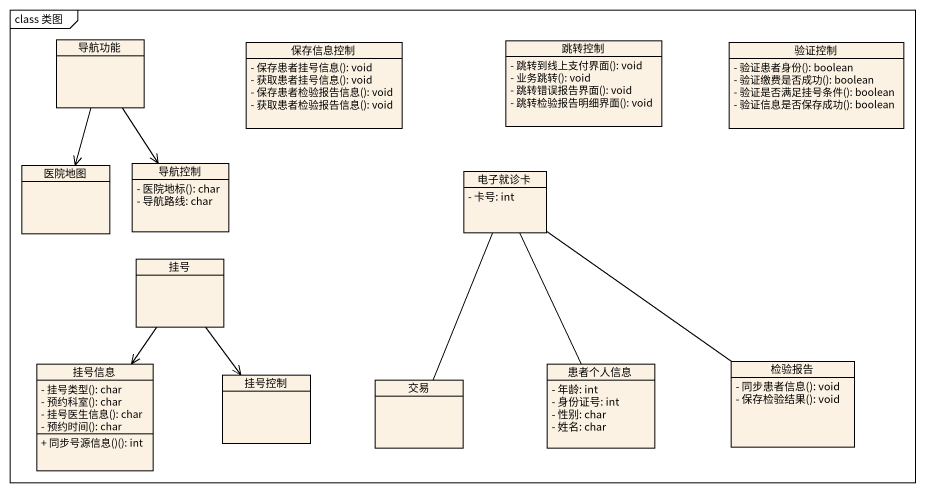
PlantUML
@startuml
mainframe class 类图
hide circle
hide empty members
skinparam classAttributeIconSize 0
class 导航功能
class 保存信息控制 {
  {field} - 保存患者挂号信息(): void
  {field} - 获取患者挂号信息(): void
  {field} - 保存患者检验报告信息(): void
  {field} - 获取患者检验报告信息(): void
}
class 跳转控制 {
  {field} - 跳转到线上支付界面(): void
  {field} - 业务跳转(): void
  {field} - 跳转错误报告界面(): void
  {field} - 跳转检验报告明细界面(): void
}
class 验证控制 {
  {field} - 验证患者身份(): boolean
  {field} - 验证缴费是否成功(): boolean
  {field} - 验证是否满足挂号条件(): boolean
  {field} - 验证信息是否保存成功(): boolean
}
class 医院地图
class 导航控制 {
  {field} - 医院地标(): char
  - 导航路线: char
}
class 电子就诊卡 {
  - 卡号: int
}
class 挂号
class 检验报告 {
  {field} - 同步患者信息(): void
  {field} - 保存检验结果(): void
}
class 挂号信息 {
  {field} - 挂号类型(): char
  {field} - 预约科室(): char
  {field} - 挂号医生信息(): char
  {field} - 预约时间(): char
  + 同步号源信息()(): int
}
class 挂号控制
class 交易
class 患者个人信息 {
  - 年龄: int
  - 身份证号: int
  - 性别: char
  - 姓名: char
}
导航功能 --> 医院地图
导航功能 --> 导航控制
电子就诊卡 -- 检验报告
电子就诊卡 -- 交易
电子就诊卡 -- 患者个人信息
挂号 --> 挂号信息
挂号 --> 挂号控制
@enduml
